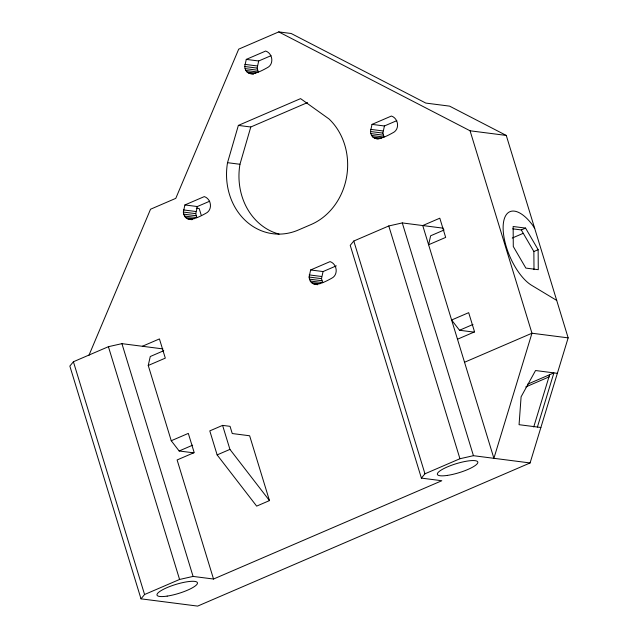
<?xml version="1.0" encoding="UTF-8"?>
<svg xmlns="http://www.w3.org/2000/svg" width="638" height="638" viewBox="0 0 638 638"><rect width="100%" height="100%" fill="white"/><g stroke="black" fill="none" stroke-linecap="round" stroke-linejoin="round"><path stroke-width="0.96" d="M183.345 212.063L184.908 204.95L204.296 196.6C211.609 199.008 212.837 210.141 205.707 213.387C199.335 216.88 184.781 225.078 183.345 212.063L195.77 213.658L196.703 217.008M195.77 213.658L197.333 206.545L209.671 201.225M244.713 66.511L246.276 59.39L265.671 51.04C272.976 53.456 274.204 64.59 267.075 67.827C260.703 71.32 246.148 79.527 244.713 66.511L257.138 68.106L258.35 72.078L245.933 70.491M257.138 68.106L258.701 60.985L271.038 55.673M309.087 277.051L310.634 269.97L330.069 261.612C337.358 264.028 338.555 275.145 331.441 278.375C325.077 281.868 310.523 290.067 309.087 277.051L321.504 278.647L322.724 282.626L310.299 281.031M321.504 278.647L323.059 271.557L336.306 265.863M370.455 131.5L372.018 124.386L391.405 116.036C398.71 118.445 399.946 129.578 392.809 132.816C386.445 136.309 371.89 144.515 370.455 131.5L382.872 133.095L384.092 137.066L371.667 135.479M382.872 133.095L384.435 125.973L396.78 120.662M193.792 452.86L179.15 450.986L171.247 440.738L148.239 365.478L150.265 356.514L163.743 350.709M227.527 162.682L238.365 125.407L300.578 98.619L329.041 118.979A61.822 54.023 -82.7 0 1 311.113 224.52L298.313 230.031A61.822 54.023 -82.7 0 1 227.527 162.682L239.952 164.277A61.822 54.023 -82.7 0 0 279.093 234.106M239.952 164.277L250.79 127.002L307.508 102.574M533.719 426.981L549.621 374.721M537.403 427.045L553.888 372.879L527.746 384.14M162.905 348.906L121.922 343.651L108.412 346.689L73.41 361.754L69.845 366.068L141.006 598.835L197.652 606.1L530.09 462.957L568.155 337.869L506.269 135.431L449.575 106.131L425.801 103.077L291.175 33.495L278.75 31.9L238.7 49.15L175.785 198.354L150.536 209.232L88.897 355.43M443.274 228.181L402.283 222.925L388.781 225.964L353.795 241.028L350.222 245.343L421.391 478.109L441.823 480.733L213.531 579.033L193.083 576.417L179.581 579.456L144.571 594.52L141.006 598.835M421.391 478.109L424.956 473.795L459.942 458.73L473.444 455.691L530.09 462.957M142.37 346.267L159.436 338.922L165.306 358.133L148.239 365.478M444.112 229.983L430.634 235.789L428.608 244.753L445.675 237.408L439.805 218.196L422.731 225.549L493.9 458.307L531.964 333.227L470.07 130.79L278.75 31.9M512.697 228.827L521.294 229.935L525.568 228.093L538.137 249.689L538.281 269.683L525.856 268.096L513.287 246.499L513.143 226.498L525.568 228.093M512.226 238.062L523.144 233.356M533.998 269.619L533.862 251.524L538.137 249.689M171.247 440.738L188.314 433.393L194.191 452.597L177.117 459.95L213.531 579.033M222.59 425.379L209.79 430.889L217.135 454.902L256.659 506.117L269.467 500.599L249.641 435.77L232.248 433.537L230.047 426.336L222.59 425.379L229.935 449.391L269.467 500.599M179.15 450.986L192.628 445.18M457.486 339.225L474.56 331.88L468.683 312.668L451.616 320.013L459.52 330.261L472.997 324.455M217.135 454.902L229.935 449.391M464.528 362.264L531.964 333.227L568.155 337.869M525.752 386.939L549.454 376.739M246.276 59.39L258.701 60.985M244.832 64.366L257.25 65.953M245.088 68.601L257.513 70.196M247.177 72.046L255.782 73.147M248.748 73.171L253.533 73.785M250.543 73.785L253.406 74.152M470.07 130.79L506.269 135.431M372.018 124.386L384.435 125.973M370.566 129.355L382.991 130.95M370.83 133.589L383.255 135.184M372.919 137.034L381.516 138.143M374.49 138.159L379.267 138.773M376.276 138.773L378.19 139.02M238.365 125.407L250.79 127.002M184.908 204.95L197.333 206.545M196.329 208.148L199.184 208.514L201.201 215.118M183.465 209.918L195.882 211.513M183.72 214.153L196.145 215.748M184.565 216.043L196.982 217.638M185.81 217.606L194.415 218.706M187.381 218.73L192.158 219.336M189.175 219.336L192.038 219.703M310.634 269.97L323.059 271.557M309.199 274.906L321.624 276.501M309.462 279.141L321.879 280.736M311.551 282.594L320.148 283.695M313.122 283.719L316.942 284.205M314.909 284.333L317.78 284.7M459.52 330.261L474.162 332.135M557.365 373.326L535.545 370.526L521.094 396.812L519.061 424.693L540.88 427.492M556.711 300.426L531.526 285.25A41.039 17.728 66.7 0 1 503.127 226.992A41.039 17.728 66.7 0 1 532.586 225.126L534.684 228.388M521.294 229.935L533.862 251.524M402.283 222.925L473.444 455.691M388.781 225.964L459.942 458.73M353.795 241.028L424.956 473.795M121.922 343.651L193.083 576.417M108.412 346.689L179.581 579.456M73.41 361.754L144.571 594.52M167.172 596.107A21.126 4.713 -17 0 0 197.477 583.06A21.126 4.713 -17 0 0 167.044 587.622A21.126 4.713 -17 0 0 167.172 596.107M447.533 475.382A21.126 4.713 -17 0 0 477.846 462.335A21.126 4.713 -17 0 0 447.413 466.896A21.126 4.713 -17 0 0 447.533 475.382"/></g></svg>
